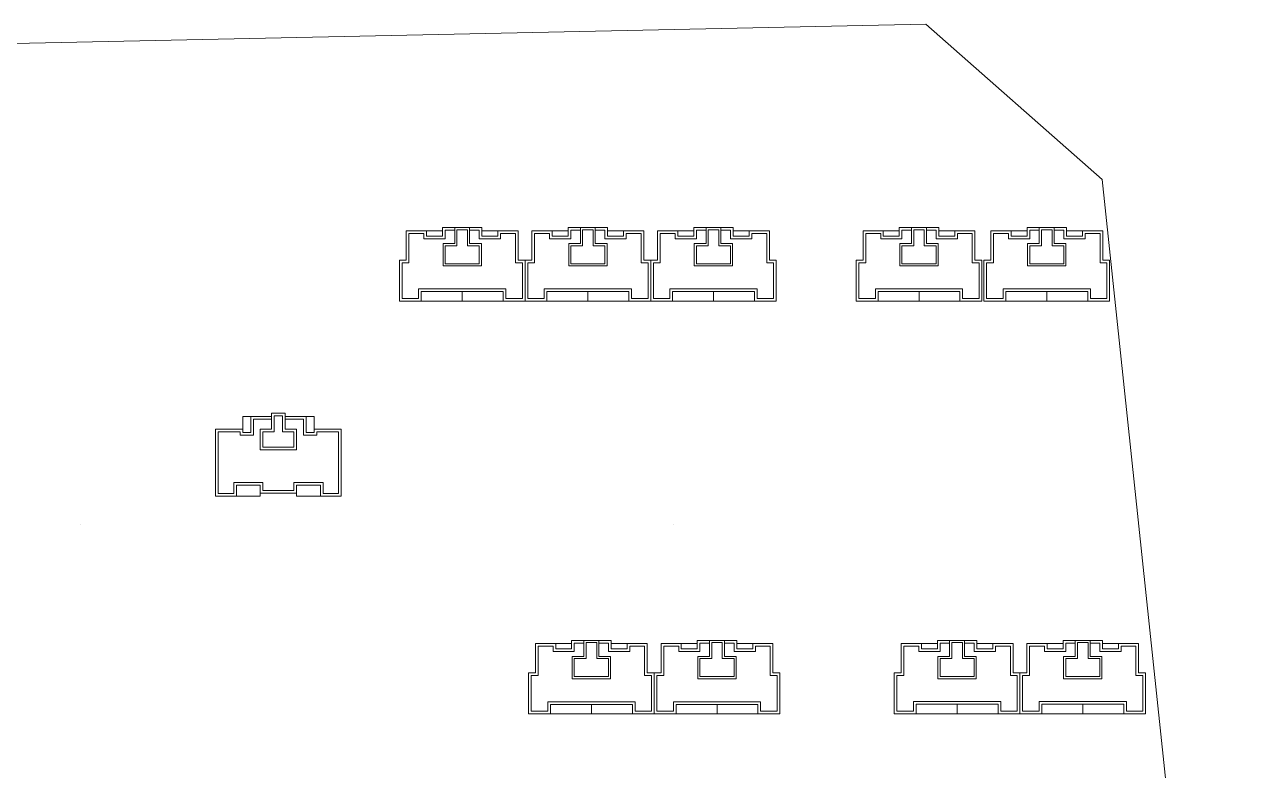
# Model space of a CAD drawing. Extents: x 208319 to 271319, y 1003 to 45500.
# Drawn here: x 214805 to 217545, y 5774 to 7455 of the extents above; entities that cross this region are included whole.
import ezdxf

# ---------------------------------------------------------------- set-up
doc = ezdxf.new("R2010")
doc.units = 0
doc.header["$LTSCALE"] = 1000
doc.header["$MEASUREMENT"] = 0
doc.layers.add('140', color=2, linetype='Continuous', lineweight=5)
doc.layers.add('DingDianTu', color=5, linetype='Continuous', lineweight=0)

# ---------------------------------------------------------------- blocks, each defined once
blk = doc.blocks.new('dafasfd')
at = {"layer": 'DingDianTu', "color": 7, "const_width": 100}
blk.add_lwpolyline([(36368038, 16363912), (36368954, 16361479), (36372042, 16362641), (36374261, 16356745), (36369114, 16354807), (36369537, 16353684), (36361113, 16350514), (36359352, 16355194), (36360288, 16355546), (36359830, 16356763), (36358894, 16356410), (36357556, 16359967)], close=True, dxfattribs=at)
for points in [[(36363546, 16362221), (36362876, 16363999), (36359039, 16362555), (36359708, 16360777)], [(36371734, 16355794), (36372686, 16353267), (36369878, 16352210), (36369350, 16353614)]]:
    blk.add_lwpolyline(points, dxfattribs=at)
at = {"layer": 'DingDianTu', "color": 7}
for points in [[(36369878, 16352210), (36361642, 16349110), (36361113, 16350514)], [(36368038, 16363912), (36371127, 16365074), (36372042, 16362641)]]:
    blk.add_lwpolyline(points, dxfattribs=at)
blk = doc.blocks.new('*E49')
at = {"layer": 'DingDianTu', "color": 7, "xscale": 0.001000002024510444, "yscale": 0.001000000163912773, "zscale": 0.001, "rotation": 339.3761177849276}
blk.add_blockref('dafasfd', (22613, -20413), dxfattribs=at)
blk = doc.blocks.new('*E43')
at = {"layer": 'DingDianTu', "color": 7, "xscale": 0.001000002024510444, "yscale": 0.001000000163912773, "zscale": 0.001, "rotation": 339.3761177849276}
blk.add_blockref('dafasfd', (22613, -20413), dxfattribs=at)

msp = doc.modelspace()

# ---------------------------------------------------------------- linework, layer by layer
at = {"layer": '140', "color": 7}
for p, q in [((216837.6, 7455.5), (211812, 7350)), ((217234.8, 7105.6), (216837.6, 7455.5)), ((217544.8, 4180.3), (217234.8, 7105.6)), ((215666.4, 6990.2), (215712, 6990.2)), ((215666.4, 6924.2), (215666.4, 6990.2)), ((215709.6, 6990.2), (215712, 6990.2)), ((215712, 6990.2), (215748, 6990.2)), ((215712, 6990.2), (215712, 6978.2)), ((215748, 6997.4), (215836.8, 6997.4)), ((215748, 6978.2), (215748, 6997.4)), ((215754, 6991.4), (215775.6, 6991.4)), ((215754, 6972.2), (215754, 6991.4)), ((215775.6, 6997.4), (215775.6, 6961.4)), ((215804.4, 6992.6), (215780.4, 6992.6)), ((215780.4, 6992.6), (215780.4, 6956.6)), ((215804.4, 6956.6), (215804.4, 6992.6)), ((215809.2, 6961.4), (215809.2, 6997.4)), ((215809.2, 6991.4), (215830.8, 6991.4)), ((215830.8, 6991.4), (215830.8, 6972.2)), ((215836.8, 6997.4), (215836.8, 6978.2)), ((215872.8, 6990.2), (215836.8, 6990.2)), ((215872.8, 6990.2), (215918.4, 6990.2)), ((215872.8, 6978.2), (215872.8, 6990.2)), ((215918.4, 6990.2), (215918.4, 6924.2)), ((215949.6, 6990.2), (215995.2, 6990.2)), ((215949.6, 6924.2), (215949.6, 6990.2)), ((215992.8, 6990.2), (215995.2, 6990.2)), ((215995.2, 6990.2), (216031.2, 6990.2)), ((215995.2, 6990.2), (215995.2, 6978.2)), ((216031.2, 6997.4), (216120, 6997.4)), ((216031.2, 6978.2), (216031.2, 6997.4)), ((216037.2, 6991.4), (216058.8, 6991.4)), ((216037.2, 6972.2), (216037.2, 6991.4)), ((216058.8, 6997.4), (216058.8, 6961.4)), ((216087.6, 6992.6), (216063.6, 6992.6)), ((216063.6, 6992.6), (216063.6, 6956.6)), ((216087.6, 6956.6), (216087.6, 6992.6)), ((216092.4, 6961.4), (216092.4, 6997.4)), ((216092.4, 6991.4), (216114, 6991.4)), ((216114, 6991.4), (216114, 6972.2)), ((216120, 6997.4), (216120, 6978.2)), ((216156, 6990.2), (216120, 6990.2)), ((216156, 6990.2), (216201.6, 6990.2)), ((216156, 6978.2), (216156, 6990.2)), ((216201.6, 6990.2), (216201.6, 6924.2)), ((216232.8, 6990.2), (216278.4, 6990.2)), ((216232.8, 6924.2), (216232.8, 6990.2)), ((216276, 6990.2), (216278.4, 6990.2)), ((216278.4, 6990.2), (216314.4, 6990.2)), ((216278.4, 6990.2), (216278.4, 6978.2)), ((216314.4, 6997.4), (216403.2, 6997.4)), ((216314.4, 6978.2), (216314.4, 6997.4)), ((216320.4, 6991.4), (216342, 6991.4)), ((216320.4, 6972.2), (216320.4, 6991.4)), ((216342, 6997.4), (216342, 6961.4)), ((216370.8, 6992.6), (216346.8, 6992.6)), ((216346.8, 6992.6), (216346.8, 6956.6)), ((216370.8, 6956.6), (216370.8, 6992.6)), ((216375.6, 6961.4), (216375.6, 6997.4)), ((216375.6, 6991.4), (216397.2, 6991.4)), ((216397.2, 6991.4), (216397.2, 6972.2)), ((216403.2, 6997.4), (216403.2, 6978.2)), ((216439.2, 6990.2), (216403.2, 6990.2)), ((216439.2, 6990.2), (216484.8, 6990.2)), ((216439.2, 6978.2), (216439.2, 6990.2)), ((216484.8, 6990.2), (216484.8, 6924.2)), ((216696, 6990.2), (216741.6, 6990.2)), ((216696, 6924.2), (216696, 6990.2)), ((216739.2, 6990.2), (216741.6, 6990.2)), ((216741.6, 6990.2), (216777.6, 6990.2)), ((216741.6, 6990.2), (216741.6, 6978.2)), ((216777.6, 6997.4), (216866.4, 6997.4)), ((216777.6, 6978.2), (216777.6, 6997.4)), ((216783.6, 6991.4), (216805.2, 6991.4)), ((216783.6, 6972.2), (216783.6, 6991.4)), ((216805.2, 6997.4), (216805.2, 6961.4)), ((216834, 6992.6), (216810, 6992.6)), ((216810, 6992.6), (216810, 6956.6)), ((216834, 6956.6), (216834, 6992.6)), ((216838.8, 6961.4), (216838.8, 6997.4)), ((216838.8, 6991.4), (216860.4, 6991.4)), ((216860.4, 6991.4), (216860.4, 6972.2)), ((216866.4, 6997.4), (216866.4, 6978.2)), ((216902.4, 6990.2), (216866.4, 6990.2)), ((216902.4, 6990.2), (216948, 6990.2)), ((216902.4, 6978.2), (216902.4, 6990.2)), ((216948, 6990.2), (216948, 6924.2)), ((216984, 6990.2), (217029.6, 6990.2)), ((216984, 6924.2), (216984, 6990.2)), ((217027.2, 6990.2), (217029.6, 6990.2)), ((217029.6, 6990.2), (217065.6, 6990.2)), ((217029.6, 6990.2), (217029.6, 6978.2)), ((217065.6, 6997.4), (217154.4, 6997.4)), ((217065.6, 6978.2), (217065.6, 6997.4)), ((217071.6, 6991.4), (217093.2, 6991.4)), ((217071.6, 6972.2), (217071.6, 6991.4)), ((217093.2, 6997.4), (217093.2, 6961.4)), ((217122, 6992.6), (217098, 6992.6)), ((217098, 6992.6), (217098, 6956.6)), ((217122, 6956.6), (217122, 6992.6)), ((217126.8, 6961.4), (217126.8, 6997.4)), ((217126.8, 6991.4), (217148.4, 6991.4)), ((217148.4, 6991.4), (217148.4, 6972.2)), ((217154.4, 6997.4), (217154.4, 6978.2)), ((217190.4, 6990.2), (217154.4, 6990.2)), ((217190.4, 6990.2), (217236, 6990.2)), ((217190.4, 6978.2), (217190.4, 6990.2)), ((217236, 6990.2), (217236, 6924.2)), ((215672.4, 6984.2), (215706, 6984.2)), ((215672.4, 6918.2), (215672.4, 6984.2)), ((215706, 6984.2), (215706, 6972.2)), ((215706, 6972.2), (215754, 6972.2)), ((215712, 6978.2), (215748, 6978.2)), ((215749.2, 6961.4), (215749.2, 6911)), ((215775.6, 6961.4), (215749.2, 6961.4)), ((215835.6, 6961.4), (215809.2, 6961.4)), ((215830.8, 6972.2), (215878.8, 6972.2)), ((215835.6, 6911), (215835.6, 6961.4)), ((215836.8, 6978.2), (215872.8, 6978.2)), ((215878.8, 6984.2), (215912.4, 6984.2)), ((215878.8, 6972.2), (215878.8, 6984.2)), ((215912.4, 6984.2), (215912.4, 6918.2)), ((215955.6, 6984.2), (215989.2, 6984.2)), ((215955.6, 6918.2), (215955.6, 6984.2)), ((215989.2, 6984.2), (215989.2, 6972.2)), ((215989.2, 6972.2), (216037.2, 6972.2)), ((215995.2, 6978.2), (216031.2, 6978.2)), ((216032.4, 6961.4), (216032.4, 6911)), ((216058.8, 6961.4), (216032.4, 6961.4)), ((216118.8, 6961.4), (216092.4, 6961.4)), ((216114, 6972.2), (216162, 6972.2)), ((216118.8, 6911), (216118.8, 6961.4)), ((216120, 6978.2), (216156, 6978.2)), ((216162, 6984.2), (216195.6, 6984.2)), ((216162, 6972.2), (216162, 6984.2)), ((216195.6, 6984.2), (216195.6, 6918.2)), ((216238.8, 6984.2), (216272.4, 6984.2)), ((216238.8, 6918.2), (216238.8, 6984.2)), ((216272.4, 6984.2), (216272.4, 6972.2)), ((216272.4, 6972.2), (216320.4, 6972.2)), ((216278.4, 6978.2), (216314.4, 6978.2)), ((216315.6, 6961.4), (216315.6, 6911)), ((216342, 6961.4), (216315.6, 6961.4)), ((216402, 6961.4), (216375.6, 6961.4)), ((216397.2, 6972.2), (216445.2, 6972.2)), ((216402, 6911), (216402, 6961.4)), ((216403.2, 6978.2), (216439.2, 6978.2)), ((216445.2, 6984.2), (216478.8, 6984.2)), ((216445.2, 6972.2), (216445.2, 6984.2)), ((216478.8, 6984.2), (216478.8, 6918.2)), ((216702, 6984.2), (216735.6, 6984.2)), ((216702, 6918.2), (216702, 6984.2)), ((216735.6, 6984.2), (216735.6, 6972.2)), ((216735.6, 6972.2), (216783.6, 6972.2)), ((216741.6, 6978.2), (216777.6, 6978.2)), ((216778.8, 6961.4), (216778.8, 6911)), ((216805.2, 6961.4), (216778.8, 6961.4)), ((216865.2, 6961.4), (216838.8, 6961.4)), ((216860.4, 6972.2), (216908.4, 6972.2)), ((216865.2, 6911), (216865.2, 6961.4)), ((216866.4, 6978.2), (216902.4, 6978.2)), ((216908.4, 6984.2), (216942, 6984.2)), ((216908.4, 6972.2), (216908.4, 6984.2)), ((216942, 6984.2), (216942, 6918.2)), ((216990, 6984.2), (217023.6, 6984.2)), ((216990, 6918.2), (216990, 6984.2)), ((217023.6, 6984.2), (217023.6, 6972.2)), ((217023.6, 6972.2), (217071.6, 6972.2)), ((217029.6, 6978.2), (217065.6, 6978.2)), ((217066.8, 6961.4), (217066.8, 6911)), ((217093.2, 6961.4), (217066.8, 6961.4)), ((217153.2, 6961.4), (217126.8, 6961.4)), ((217148.4, 6972.2), (217196.4, 6972.2)), ((217153.2, 6911), (217153.2, 6961.4)), ((217154.4, 6978.2), (217190.4, 6978.2)), ((217196.4, 6984.2), (217230, 6984.2)), ((217196.4, 6972.2), (217196.4, 6984.2)), ((217230, 6984.2), (217230, 6918.2)), ((215754, 6956.6), (215754, 6915.8)), ((215780.4, 6956.6), (215754, 6956.6)), ((215830.8, 6956.6), (215804.4, 6956.6)), ((215830.8, 6915.8), (215830.8, 6956.6)), ((216037.2, 6956.6), (216037.2, 6915.8)), ((216063.6, 6956.6), (216037.2, 6956.6)), ((216114, 6956.6), (216087.6, 6956.6)), ((216114, 6915.8), (216114, 6956.6)), ((216320.4, 6956.6), (216320.4, 6915.8)), ((216346.8, 6956.6), (216320.4, 6956.6)), ((216397.2, 6956.6), (216370.8, 6956.6)), ((216397.2, 6915.8), (216397.2, 6956.6)), ((216783.6, 6956.6), (216783.6, 6915.8)), ((216810, 6956.6), (216783.6, 6956.6)), ((216860.4, 6956.6), (216834, 6956.6)), ((216860.4, 6915.8), (216860.4, 6956.6)), ((217071.6, 6956.6), (217071.6, 6915.8)), ((217098, 6956.6), (217071.6, 6956.6)), ((217148.4, 6956.6), (217122, 6956.6)), ((217148.4, 6915.8), (217148.4, 6956.6)), ((215650.8, 6924.2), (215666.4, 6924.2)), ((215650.8, 6831.8), (215650.8, 6924.2)), ((215656.8, 6918.2), (215672.4, 6918.2)), ((215656.8, 6837.8), (215656.8, 6918.2)), ((215749.2, 6912.2), (215749.2, 6911)), ((215749.2, 6911), (215835.6, 6911)), ((215754, 6915.8), (215830.8, 6915.8)), ((215834.4, 6911), (215835.6, 6911)), ((215912.4, 6918.2), (215928, 6918.2)), ((215918.4, 6924.2), (215934, 6924.2)), ((215928, 6918.2), (215928, 6837.8)), ((215934, 6924.2), (215934, 6831.8)), ((215934, 6924.2), (215949.6, 6924.2)), ((215934, 6831.8), (215934, 6924.2)), ((215940, 6918.2), (215955.6, 6918.2)), ((215940, 6837.8), (215940, 6918.2)), ((216032.4, 6912.2), (216032.4, 6911)), ((216032.4, 6911), (216118.8, 6911)), ((216037.2, 6915.8), (216114, 6915.8)), ((216117.6, 6911), (216118.8, 6911)), ((216195.6, 6918.2), (216211.2, 6918.2)), ((216201.6, 6924.2), (216217.2, 6924.2)), ((216211.2, 6918.2), (216211.2, 6837.8)), ((216217.2, 6924.2), (216217.2, 6831.8)), ((216217.2, 6924.2), (216232.8, 6924.2)), ((216217.2, 6831.8), (216217.2, 6924.2)), ((216223.2, 6918.2), (216238.8, 6918.2)), ((216223.2, 6837.8), (216223.2, 6918.2)), ((216315.6, 6912.2), (216315.6, 6911)), ((216315.6, 6911), (216402, 6911)), ((216320.4, 6915.8), (216397.2, 6915.8)), ((216400.8, 6911), (216402, 6911)), ((216478.8, 6918.2), (216494.4, 6918.2)), ((216484.8, 6924.2), (216500.4, 6924.2)), ((216494.4, 6918.2), (216494.4, 6837.8)), ((216500.4, 6924.2), (216500.4, 6831.8)), ((216680.4, 6924.2), (216696, 6924.2)), ((216680.4, 6831.8), (216680.4, 6924.2)), ((216686.4, 6918.2), (216702, 6918.2)), ((216686.4, 6837.8), (216686.4, 6918.2)), ((216778.8, 6912.2), (216778.8, 6911)), ((216778.8, 6911), (216865.2, 6911)), ((216783.6, 6915.8), (216860.4, 6915.8)), ((216864, 6911), (216865.2, 6911)), ((216942, 6918.2), (216957.6, 6918.2)), ((216948, 6924.2), (216963.6, 6924.2)), ((216957.6, 6918.2), (216957.6, 6837.8)), ((216963.6, 6924.2), (216963.6, 6831.8)), ((216968.4, 6924.2), (216984, 6924.2)), ((216968.4, 6831.8), (216968.4, 6924.2)), ((216974.4, 6918.2), (216990, 6918.2)), ((216974.4, 6837.8), (216974.4, 6918.2)), ((217066.8, 6912.2), (217066.8, 6911)), ((217066.8, 6911), (217153.2, 6911)), ((217071.6, 6915.8), (217148.4, 6915.8)), ((217152, 6911), (217153.2, 6911)), ((217230, 6918.2), (217245.6, 6918.2)), ((217236, 6924.2), (217251.6, 6924.2)), ((217245.6, 6918.2), (217245.6, 6837.8)), ((217251.6, 6924.2), (217251.6, 6831.8)), ((215694, 6859.4), (215694, 6837.8)), ((215792.4, 6859.4), (215694, 6859.4)), ((215700, 6853.4), (215700, 6831.8)), ((215792.4, 6853.4), (215700, 6853.4)), ((215890.8, 6859.4), (215792.4, 6859.4)), ((215884.8, 6853.4), (215792.4, 6853.4)), ((215792.4, 6853.4), (215792.4, 6831.8)), ((215884.8, 6831.8), (215884.8, 6853.4)), ((215890.8, 6837.8), (215890.8, 6859.4)), ((215977.2, 6859.4), (215977.2, 6837.8)), ((216075.6, 6859.4), (215977.2, 6859.4)), ((215983.2, 6853.4), (215983.2, 6831.8)), ((216075.6, 6853.4), (215983.2, 6853.4)), ((216174, 6859.4), (216075.6, 6859.4)), ((216168, 6853.4), (216075.6, 6853.4)), ((216075.6, 6853.4), (216075.6, 6831.8)), ((216168, 6831.8), (216168, 6853.4)), ((216174, 6837.8), (216174, 6859.4)), ((216260.4, 6859.4), (216260.4, 6837.8)), ((216358.8, 6859.4), (216260.4, 6859.4)), ((216266.4, 6853.4), (216266.4, 6831.8)), ((216358.8, 6853.4), (216266.4, 6853.4)), ((216457.2, 6859.4), (216358.8, 6859.4)), ((216451.2, 6853.4), (216358.8, 6853.4)), ((216358.8, 6853.4), (216358.8, 6831.8)), ((216451.2, 6831.8), (216451.2, 6853.4)), ((216457.2, 6837.8), (216457.2, 6859.4)), ((216723.6, 6859.4), (216723.6, 6837.8)), ((216822, 6859.4), (216723.6, 6859.4)), ((216729.6, 6853.4), (216729.6, 6831.8)), ((216822, 6853.4), (216729.6, 6853.4)), ((216920.4, 6859.4), (216822, 6859.4)), ((216914.4, 6853.4), (216822, 6853.4)), ((216822, 6853.4), (216822, 6831.8)), ((216914.4, 6831.8), (216914.4, 6853.4)), ((216920.4, 6837.8), (216920.4, 6859.4)), ((217011.6, 6859.4), (217011.6, 6837.8)), ((217110, 6859.4), (217011.6, 6859.4)), ((217017.6, 6853.4), (217017.6, 6831.8)), ((217110, 6853.4), (217017.6, 6853.4)), ((217208.4, 6859.4), (217110, 6859.4)), ((217202.4, 6853.4), (217110, 6853.4)), ((217110, 6853.4), (217110, 6831.8)), ((217202.4, 6831.8), (217202.4, 6853.4)), ((217208.4, 6837.8), (217208.4, 6859.4)), ((215700, 6831.8), (215650.8, 6831.8)), ((215694, 6837.8), (215656.8, 6837.8)), ((215792.4, 6831.8), (215700, 6831.8)), ((215792.4, 6831.8), (215884.8, 6831.8)), ((215934, 6831.8), (215884.8, 6831.8)), ((215928, 6837.8), (215890.8, 6837.8)), ((215983.2, 6831.8), (215934, 6831.8)), ((215977.2, 6837.8), (215940, 6837.8)), ((216075.6, 6831.8), (215983.2, 6831.8)), ((216075.6, 6831.8), (216168, 6831.8)), ((216217.2, 6831.8), (216168, 6831.8)), ((216211.2, 6837.8), (216174, 6837.8)), ((216266.4, 6831.8), (216217.2, 6831.8)), ((216260.4, 6837.8), (216223.2, 6837.8)), ((216358.8, 6831.8), (216266.4, 6831.8)), ((216358.8, 6831.8), (216451.2, 6831.8)), ((216500.4, 6831.8), (216451.2, 6831.8)), ((216494.4, 6837.8), (216457.2, 6837.8)), ((216729.6, 6831.8), (216680.4, 6831.8)), ((216723.6, 6837.8), (216686.4, 6837.8)), ((216822, 6831.8), (216729.6, 6831.8)), ((216822, 6831.8), (216914.4, 6831.8)), ((216963.6, 6831.8), (216914.4, 6831.8)), ((216957.6, 6837.8), (216920.4, 6837.8)), ((217017.6, 6831.8), (216968.4, 6831.8)), ((217011.6, 6837.8), (216974.4, 6837.8)), ((217110, 6831.8), (217017.6, 6831.8)), ((217110, 6831.8), (217202.4, 6831.8)), ((217251.6, 6831.8), (217202.4, 6831.8)), ((217245.6, 6837.8), (217208.4, 6837.8)), ((215362.5, 6579.1), (215362.5, 6571.9)), ((215393.7, 6579.1), (215362.5, 6579.1)), ((215393.7, 6571.9), (215393.7, 6579.1)), ((215393.7, 6543.1), (215393.7, 6579.1)), ((215297.7, 6571.9), (215315.7, 6571.9)), ((215297.7, 6543.1), (215297.7, 6571.9)), ((215315.7, 6571.9), (215315.7, 6535.9)), ((215362.5, 6571.9), (215315.7, 6571.9)), ((215321.7, 6565.9), (215321.7, 6529.9)), ((215362.5, 6565.9), (215321.7, 6565.9)), ((215362.5, 6571.9), (215362.5, 6543.1)), ((215368.5, 6573.1), (215368.5, 6571.9)), ((215387.7, 6573.1), (215368.5, 6573.1)), ((215368.5, 6571.9), (215368.5, 6537.1)), ((215387.7, 6537.1), (215387.7, 6573.1)), ((215440.5, 6571.9), (215393.7, 6571.9)), ((215434.5, 6565.9), (215393.7, 6565.9)), ((215434.5, 6529.9), (215434.5, 6565.9)), ((215458.5, 6571.9), (215440.5, 6571.9)), ((215440.5, 6535.9), (215440.5, 6571.9)), ((215458.5, 6543.1), (215458.5, 6571.9)), ((215236.5, 6543.1), (215236.5, 6391.9)), ((215276.1, 6543.1), (215236.5, 6543.1)), ((215242.5, 6537.1), (215242.5, 6397.9)), ((215276.1, 6537.1), (215242.5, 6537.1)), ((215297.7, 6543.1), (215276.1, 6543.1)), ((215291.7, 6537.1), (215276.1, 6537.1)), ((215291.7, 6529.9), (215291.7, 6537.1)), ((215321.7, 6529.9), (215291.7, 6529.9)), ((215297.7, 6535.9), (215297.7, 6543.1)), ((215315.7, 6535.9), (215297.7, 6535.9)), ((215337.3, 6543.1), (215337.3, 6496.3)), ((215362.5, 6543.1), (215337.3, 6543.1)), ((215343.3, 6537.1), (215343.3, 6502.3)), ((215368.5, 6537.1), (215343.3, 6537.1)), ((215412.9, 6537.1), (215387.7, 6537.1)), ((215418.9, 6543.1), (215393.7, 6543.1)), ((215412.9, 6502.3), (215412.9, 6537.1)), ((215418.9, 6496.3), (215418.9, 6543.1)), ((215464.5, 6529.9), (215434.5, 6529.9)), ((215458.5, 6535.9), (215440.5, 6535.9)), ((215458.5, 6543.1), (215458.5, 6535.9)), ((215480.1, 6543.1), (215458.5, 6543.1)), ((215464.5, 6537.1), (215464.5, 6529.9)), ((215480.1, 6537.1), (215464.5, 6537.1)), ((215519.7, 6543.1), (215480.1, 6543.1)), ((215513.7, 6537.1), (215480.1, 6537.1)), ((215513.7, 6397.9), (215513.7, 6537.1)), ((215519.7, 6391.9), (215519.7, 6543.1)), ((215337.3, 6496.3), (215418.9, 6496.3)), ((215343.3, 6502.3), (215412.9, 6502.3)), ((215277.3, 6423.1), (215343.3, 6423.1)), ((215277.3, 6397.9), (215277.3, 6423.1)), ((215283.3, 6417.1), (215337.3, 6417.1)), ((215283.3, 6391.9), (215283.3, 6417.1)), ((215337.3, 6417.1), (215337.3, 6399.1)), ((215343.3, 6423.1), (215343.3, 6405.1)), ((215412.9, 6423.1), (215478.9, 6423.1)), ((215412.9, 6405.1), (215412.9, 6423.1)), ((215418.9, 6417.1), (215472.9, 6417.1)), ((215418.9, 6399.1), (215418.9, 6417.1)), ((215472.9, 6417.1), (215472.9, 6391.9)), ((215478.9, 6423.1), (215478.9, 6397.9)), ((215236.5, 6391.9), (215283.3, 6391.9)), ((215242.5, 6397.9), (215277.3, 6397.9)), ((215283.3, 6391.9), (215337.3, 6391.9)), ((215337.3, 6391.9), (215337.3, 6399.1)), ((215337.3, 6399.1), (215378.1, 6399.1)), ((215343.3, 6405.1), (215378.1, 6405.1)), ((215378.1, 6405.1), (215412.9, 6405.1)), ((215378.1, 6399.1), (215418.9, 6399.1)), ((215418.9, 6391.9), (215418.9, 6399.1)), ((215472.9, 6391.9), (215418.9, 6391.9)), ((215472.9, 6391.9), (215519.7, 6391.9)), ((215478.9, 6397.9), (215513.7, 6397.9)), ((215957.5, 6059.9), (216003.1, 6059.9)), ((215957.5, 5993.9), (215957.5, 6059.9)), ((216000.7, 6059.9), (216003.1, 6059.9)), ((216003.1, 6059.9), (216039.1, 6059.9)), ((216003.1, 6059.9), (216003.1, 6047.9)), ((216039.1, 6067.1), (216127.9, 6067.1)), ((216039.1, 6047.9), (216039.1, 6067.1)), ((216045.1, 6061.1), (216066.7, 6061.1)), ((216045.1, 6041.9), (216045.1, 6061.1)), ((216066.7, 6067.1), (216066.7, 6031.1)), ((216095.5, 6062.3), (216071.5, 6062.3)), ((216071.5, 6062.3), (216071.5, 6026.3)), ((216095.5, 6026.3), (216095.5, 6062.3)), ((216100.3, 6031.1), (216100.3, 6067.1)), ((216100.3, 6061.1), (216121.9, 6061.1)), ((216121.9, 6061.1), (216121.9, 6041.9)), ((216127.9, 6067.1), (216127.9, 6047.9)), ((216163.9, 6059.9), (216127.9, 6059.9)), ((216163.9, 6059.9), (216209.5, 6059.9)), ((216163.9, 6047.9), (216163.9, 6059.9)), ((216209.5, 6059.9), (216209.5, 5993.9)), ((216240.7, 6059.9), (216286.3, 6059.9)), ((216240.7, 5993.9), (216240.7, 6059.9)), ((216283.9, 6059.9), (216286.3, 6059.9)), ((216286.3, 6059.9), (216322.3, 6059.9)), ((216286.3, 6059.9), (216286.3, 6047.9)), ((216322.3, 6067.1), (216411.1, 6067.1)), ((216322.3, 6047.9), (216322.3, 6067.1)), ((216328.3, 6061.1), (216349.9, 6061.1)), ((216328.3, 6041.9), (216328.3, 6061.1)), ((216349.9, 6067.1), (216349.9, 6031.1)), ((216378.7, 6062.3), (216354.7, 6062.3)), ((216354.7, 6062.3), (216354.7, 6026.3)), ((216378.7, 6026.3), (216378.7, 6062.3)), ((216383.5, 6031.1), (216383.5, 6067.1)), ((216383.5, 6061.1), (216405.1, 6061.1)), ((216405.1, 6061.1), (216405.1, 6041.9)), ((216411.1, 6067.1), (216411.1, 6047.9)), ((216447.1, 6059.9), (216411.1, 6059.9)), ((216447.1, 6059.9), (216492.7, 6059.9)), ((216447.1, 6047.9), (216447.1, 6059.9)), ((216492.7, 6059.9), (216492.7, 5993.9)), ((216781.9, 6060.1), (216827.5, 6060.1)), ((216781.9, 5994.1), (216781.9, 6060.1)), ((216825.1, 6060.1), (216827.5, 6060.1)), ((216827.5, 6060.1), (216863.5, 6060.1)), ((216827.5, 6060.1), (216827.5, 6048.1)), ((216863.5, 6067.3), (216952.3, 6067.3)), ((216863.5, 6048.1), (216863.5, 6067.3)), ((216869.5, 6061.3), (216891.1, 6061.3)), ((216869.5, 6042.1), (216869.5, 6061.3)), ((216891.1, 6067.3), (216891.1, 6031.3)), ((216919.9, 6062.5), (216895.9, 6062.5)), ((216895.9, 6062.5), (216895.9, 6026.5)), ((216919.9, 6026.5), (216919.9, 6062.5)), ((216924.7, 6031.3), (216924.7, 6067.3)), ((216924.7, 6061.3), (216946.3, 6061.3)), ((216946.3, 6061.3), (216946.3, 6042.1)), ((216952.3, 6067.3), (216952.3, 6048.1)), ((216988.3, 6060.1), (216952.3, 6060.1)), ((216988.3, 6060.1), (217033.9, 6060.1)), ((216988.3, 6048.1), (216988.3, 6060.1)), ((217033.9, 6060.1), (217033.9, 5994.1)), ((217065.1, 6060.1), (217110.7, 6060.1)), ((217065.1, 5994.1), (217065.1, 6060.1)), ((217108.3, 6060.1), (217110.7, 6060.1)), ((217110.7, 6060.1), (217146.7, 6060.1)), ((217110.7, 6060.1), (217110.7, 6048.1)), ((217146.7, 6067.3), (217235.5, 6067.3)), ((217146.7, 6048.1), (217146.7, 6067.3)), ((217152.7, 6061.3), (217174.3, 6061.3)), ((217152.7, 6042.1), (217152.7, 6061.3)), ((217174.3, 6067.3), (217174.3, 6031.3)), ((217203.1, 6062.5), (217179.1, 6062.5)), ((217179.1, 6062.5), (217179.1, 6026.5)), ((217203.1, 6026.5), (217203.1, 6062.5)), ((217207.9, 6031.3), (217207.9, 6067.3)), ((217207.9, 6061.3), (217229.5, 6061.3)), ((217229.5, 6061.3), (217229.5, 6042.1)), ((217235.5, 6067.3), (217235.5, 6048.1)), ((217271.5, 6060.1), (217235.5, 6060.1)), ((217271.5, 6060.1), (217317.1, 6060.1)), ((217271.5, 6048.1), (217271.5, 6060.1)), ((217317.1, 6060.1), (217317.1, 5994.1)), ((215963.5, 6053.9), (215997.1, 6053.9)), ((215963.5, 5987.9), (215963.5, 6053.9)), ((215997.1, 6053.9), (215997.1, 6041.9)), ((215997.1, 6041.9), (216045.1, 6041.9)), ((216003.1, 6047.9), (216039.1, 6047.9)), ((216040.3, 6031.1), (216040.3, 5980.7)), ((216066.7, 6031.1), (216040.3, 6031.1)), ((216126.7, 6031.1), (216100.3, 6031.1)), ((216121.9, 6041.9), (216169.9, 6041.9)), ((216126.7, 5980.7), (216126.7, 6031.1)), ((216127.9, 6047.9), (216163.9, 6047.9)), ((216169.9, 6053.9), (216203.5, 6053.9)), ((216169.9, 6041.9), (216169.9, 6053.9)), ((216203.5, 6053.9), (216203.5, 5987.9)), ((216246.7, 6053.9), (216280.3, 6053.9)), ((216246.7, 5987.9), (216246.7, 6053.9)), ((216280.3, 6053.9), (216280.3, 6041.9)), ((216280.3, 6041.9), (216328.3, 6041.9)), ((216286.3, 6047.9), (216322.3, 6047.9)), ((216323.5, 6031.1), (216323.5, 5980.7)), ((216349.9, 6031.1), (216323.5, 6031.1)), ((216409.9, 6031.1), (216383.5, 6031.1)), ((216405.1, 6041.9), (216453.1, 6041.9)), ((216409.9, 5980.7), (216409.9, 6031.1)), ((216411.1, 6047.9), (216447.1, 6047.9)), ((216453.1, 6053.9), (216486.7, 6053.9)), ((216453.1, 6041.9), (216453.1, 6053.9)), ((216486.7, 6053.9), (216486.7, 5987.9)), ((216787.9, 6054.1), (216821.5, 6054.1)), ((216787.9, 5988.1), (216787.9, 6054.1)), ((216821.5, 6054.1), (216821.5, 6042.1)), ((216821.5, 6042.1), (216869.5, 6042.1)), ((216827.5, 6048.1), (216863.5, 6048.1)), ((216864.7, 6031.3), (216864.7, 5980.9)), ((216891.1, 6031.3), (216864.7, 6031.3)), ((216951.1, 6031.3), (216924.7, 6031.3)), ((216946.3, 6042.1), (216994.3, 6042.1)), ((216951.1, 5980.9), (216951.1, 6031.3)), ((216952.3, 6048.1), (216988.3, 6048.1)), ((216994.3, 6054.1), (217027.9, 6054.1)), ((216994.3, 6042.1), (216994.3, 6054.1)), ((217027.9, 6054.1), (217027.9, 5988.1)), ((217071.1, 6054.1), (217104.7, 6054.1)), ((217071.1, 5988.1), (217071.1, 6054.1)), ((217104.7, 6054.1), (217104.7, 6042.1)), ((217104.7, 6042.1), (217152.7, 6042.1)), ((217110.7, 6048.1), (217146.7, 6048.1)), ((217147.9, 6031.3), (217147.9, 5980.9)), ((217174.3, 6031.3), (217147.9, 6031.3)), ((217234.3, 6031.3), (217207.9, 6031.3)), ((217229.5, 6042.1), (217277.5, 6042.1)), ((217234.3, 5980.9), (217234.3, 6031.3)), ((217235.5, 6048.1), (217271.5, 6048.1)), ((217277.5, 6054.1), (217311.1, 6054.1)), ((217277.5, 6042.1), (217277.5, 6054.1)), ((217311.1, 6054.1), (217311.1, 5988.1)), ((216045.1, 6026.3), (216045.1, 5985.5)), ((216071.5, 6026.3), (216045.1, 6026.3)), ((216121.9, 6026.3), (216095.5, 6026.3)), ((216121.9, 5985.5), (216121.9, 6026.3)), ((216328.3, 6026.3), (216328.3, 5985.5)), ((216354.7, 6026.3), (216328.3, 6026.3)), ((216405.1, 6026.3), (216378.7, 6026.3)), ((216405.1, 5985.5), (216405.1, 6026.3)), ((216869.5, 6026.5), (216869.5, 5985.7)), ((216895.9, 6026.5), (216869.5, 6026.5)), ((216946.3, 6026.5), (216919.9, 6026.5)), ((216946.3, 5985.7), (216946.3, 6026.5)), ((217152.7, 6026.5), (217152.7, 5985.7)), ((217179.1, 6026.5), (217152.7, 6026.5)), ((217229.5, 6026.5), (217203.1, 6026.5)), ((217229.5, 5985.7), (217229.5, 6026.5)), ((215941.9, 5993.9), (215957.5, 5993.9)), ((215941.9, 5901.5), (215941.9, 5993.9)), ((215947.9, 5987.9), (215963.5, 5987.9)), ((215947.9, 5907.5), (215947.9, 5987.9)), ((216040.3, 5981.9), (216040.3, 5980.7)), ((216040.3, 5980.7), (216126.7, 5980.7)), ((216045.1, 5985.5), (216121.9, 5985.5)), ((216125.5, 5980.7), (216126.7, 5980.7)), ((216203.5, 5987.9), (216219.1, 5987.9)), ((216209.5, 5993.9), (216225.1, 5993.9)), ((216219.1, 5987.9), (216219.1, 5907.5)), ((216225.1, 5993.9), (216225.1, 5901.5)), ((216225.1, 5993.9), (216240.7, 5993.9)), ((216225.1, 5901.5), (216225.1, 5993.9)), ((216231.1, 5987.9), (216246.7, 5987.9)), ((216231.1, 5907.5), (216231.1, 5987.9)), ((216323.5, 5981.9), (216323.5, 5980.7)), ((216323.5, 5980.7), (216409.9, 5980.7)), ((216328.3, 5985.5), (216405.1, 5985.5)), ((216408.7, 5980.7), (216409.9, 5980.7)), ((216486.7, 5987.9), (216502.3, 5987.9)), ((216492.7, 5993.9), (216508.3, 5993.9)), ((216502.3, 5987.9), (216502.3, 5907.5)), ((216508.3, 5993.9), (216508.3, 5901.5)), ((216766.3, 5994.1), (216781.9, 5994.1)), ((216766.3, 5901.7), (216766.3, 5994.1)), ((216772.3, 5988.1), (216787.9, 5988.1)), ((216772.3, 5907.7), (216772.3, 5988.1)), ((216864.7, 5982.1), (216864.7, 5980.9)), ((216864.7, 5980.9), (216951.1, 5980.9)), ((216869.5, 5985.7), (216946.3, 5985.7)), ((216949.9, 5980.9), (216951.1, 5980.9)), ((217027.9, 5988.1), (217043.5, 5988.1)), ((217033.9, 5994.1), (217049.5, 5994.1)), ((217043.5, 5988.1), (217043.5, 5907.7)), ((217049.5, 5994.1), (217049.5, 5901.7)), ((217049.5, 5994.1), (217065.1, 5994.1)), ((217049.5, 5901.7), (217049.5, 5994.1)), ((217055.5, 5988.1), (217071.1, 5988.1)), ((217055.5, 5907.7), (217055.5, 5988.1)), ((217147.9, 5982.1), (217147.9, 5980.9)), ((217147.9, 5980.9), (217234.3, 5980.9)), ((217152.7, 5985.7), (217229.5, 5985.7)), ((217233.1, 5980.9), (217234.3, 5980.9)), ((217311.1, 5988.1), (217326.7, 5988.1)), ((217317.1, 5994.1), (217332.7, 5994.1)), ((217326.7, 5988.1), (217326.7, 5907.7)), ((217332.7, 5994.1), (217332.7, 5901.7)), ((215985.1, 5929.1), (215985.1, 5907.5)), ((216083.5, 5929.1), (215985.1, 5929.1)), ((215991.1, 5923.1), (215991.1, 5901.5)), ((216083.5, 5923.1), (215991.1, 5923.1)), ((216181.9, 5929.1), (216083.5, 5929.1)), ((216175.9, 5923.1), (216083.5, 5923.1)), ((216083.5, 5923.1), (216083.5, 5901.5)), ((216175.9, 5901.5), (216175.9, 5923.1)), ((216181.9, 5907.5), (216181.9, 5929.1)), ((216268.3, 5929.1), (216268.3, 5907.5)), ((216366.7, 5929.1), (216268.3, 5929.1)), ((216274.3, 5923.1), (216274.3, 5901.5)), ((216366.7, 5923.1), (216274.3, 5923.1)), ((216465.1, 5929.1), (216366.7, 5929.1)), ((216459.1, 5923.1), (216366.7, 5923.1)), ((216366.7, 5923.1), (216366.7, 5901.5)), ((216459.1, 5901.5), (216459.1, 5923.1)), ((216465.1, 5907.5), (216465.1, 5929.1)), ((216809.5, 5929.3), (216809.5, 5907.7)), ((216907.9, 5929.3), (216809.5, 5929.3)), ((216815.5, 5923.3), (216815.5, 5901.7)), ((216907.9, 5923.3), (216815.5, 5923.3)), ((217006.3, 5929.3), (216907.9, 5929.3)), ((217000.3, 5923.3), (216907.9, 5923.3)), ((216907.9, 5923.3), (216907.9, 5901.7)), ((217000.3, 5901.7), (217000.3, 5923.3)), ((217006.3, 5907.7), (217006.3, 5929.3)), ((217092.7, 5929.3), (217092.7, 5907.7)), ((217191.1, 5929.3), (217092.7, 5929.3)), ((217098.7, 5923.3), (217098.7, 5901.7)), ((217191.1, 5923.3), (217098.7, 5923.3)), ((217289.5, 5929.3), (217191.1, 5929.3)), ((217283.5, 5923.3), (217191.1, 5923.3)), ((217191.1, 5923.3), (217191.1, 5901.7)), ((217283.5, 5901.7), (217283.5, 5923.3)), ((217289.5, 5907.7), (217289.5, 5929.3)), ((215991.1, 5901.5), (215941.9, 5901.5)), ((215985.1, 5907.5), (215947.9, 5907.5)), ((216083.5, 5901.5), (215991.1, 5901.5)), ((216083.5, 5901.5), (216175.9, 5901.5)), ((216225.1, 5901.5), (216175.9, 5901.5)), ((216219.1, 5907.5), (216181.9, 5907.5)), ((216274.3, 5901.5), (216225.1, 5901.5)), ((216268.3, 5907.5), (216231.1, 5907.5)), ((216366.7, 5901.5), (216274.3, 5901.5)), ((216366.7, 5901.5), (216459.1, 5901.5)), ((216508.3, 5901.5), (216459.1, 5901.5)), ((216502.3, 5907.5), (216465.1, 5907.5)), ((216815.5, 5901.7), (216766.3, 5901.7)), ((216809.5, 5907.7), (216772.3, 5907.7)), ((216907.9, 5901.7), (216815.5, 5901.7)), ((216907.9, 5901.7), (217000.3, 5901.7)), ((217049.5, 5901.7), (217000.3, 5901.7)), ((217043.5, 5907.7), (217006.3, 5907.7)), ((217098.7, 5901.7), (217049.5, 5901.7)), ((217092.7, 5907.7), (217055.5, 5907.7)), ((217191.1, 5901.7), (217098.7, 5901.7)), ((217191.1, 5901.7), (217283.5, 5901.7)), ((217332.7, 5901.7), (217283.5, 5901.7)), ((217326.7, 5907.7), (217289.5, 5907.7))]:
    msp.add_line(p, q, dxfattribs=at)

# ---------------------------------------------------------------- block references
at = {"layer": '140', "color": 7, "xscale": 0.01199999998789281, "yscale": 0.01200000001699664, "zscale": 0.012}
for name, p in [('*E49', (214183.7, 6543.1)), ('*E43', (215519.7, 6543.1))]:
    msp.add_blockref(name, p, dxfattribs=at)

doc.saveas('drawing.dxf')
